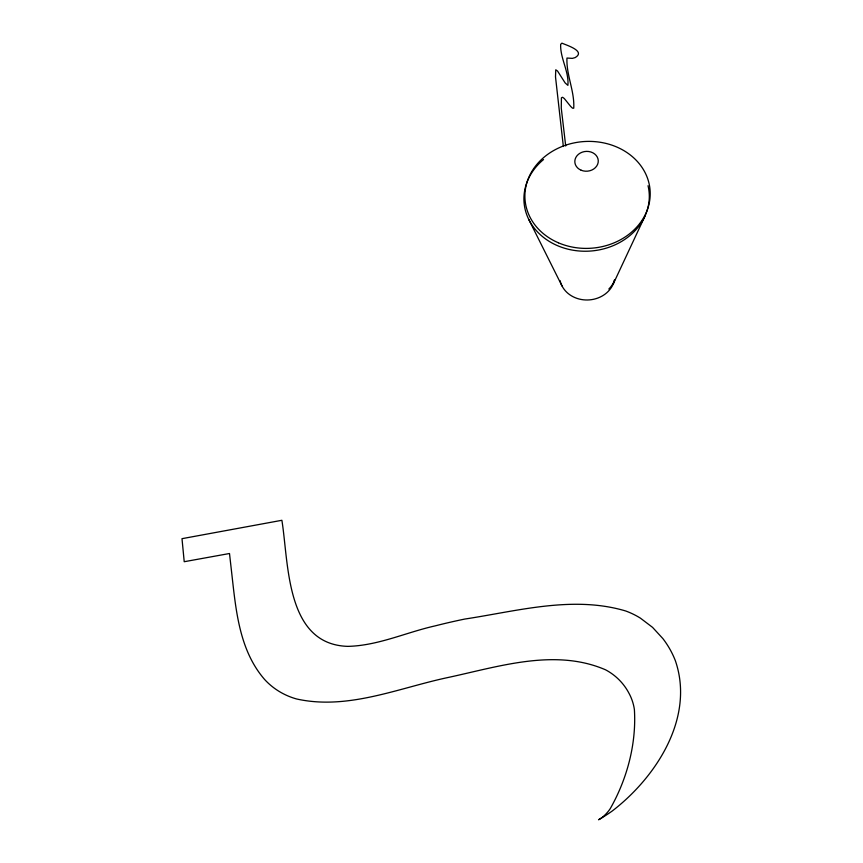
<?xml version="1.0" encoding="UTF-8"?>
<svg xmlns="http://www.w3.org/2000/svg" width="863" height="863" viewBox="0 0 863 863"><rect width="100%" height="100%" fill="white"/><g stroke="black" fill="none" stroke-linecap="round" stroke-linejoin="round"><path stroke-width="1.29" d="M613.064 284.369L644.823 216.43M598.555 819.764C602.676 817.725 607.325 813.043 610.163 808.793C627.121 779.019 636.549 743.766 634.381 709.44A49.763 48.587 23.9 0 0 630.087 695.416L629.159 693.604A55.351 54.132 23.7 0 0 605.556 669.807C554.618 647.8 497.886 666.937 446.527 677.822C397.509 688.437 347.358 710.271 296.559 698.965A74.369 70.054 -34.5 0 1 264.736 679.613C238.339 649.386 235.685 607.185 231.273 569.17L229.504 553.507L184.218 561.716L181.996 538.674L281.888 520.292C288.868 563.798 285.621 644.51 347.821 646.365C378.091 645.686 406.009 632.396 435.189 625.869A911.252 774.219 77.4 0 1 464.866 619.041C517.563 611.058 573.021 595.265 625.707 610.982A76.98 74.552 18 0 1 640.378 618.124L652.547 627.358L662.87 638.588A89.989 87.433 18.5 0 1 675.308 660.551C694.985 717.498 656.344 777.099 612.309 810.95A155.944 152.956 -1.5 0 1 599.537 819.203L598.933 819.548M528.857 219.634L562.018 285.966M565.707 145.998L561.274 108.22L561.414 97.767L562.579 97.26L564.283 98.511L570.67 106.429L572.482 108.155L573.733 108.22C574.758 91.338 566.15 74.908 566.969 58.048L572.363 58.371L575.103 57.616C586.387 51.133 565.999 45.038 561.921 43.15L560.648 44.358C560.109 58.306 569.095 71.381 567.908 85.372L565.157 82.945L557.563 71.057L555.761 69.795L555.502 76.839L563.356 146.494M648.037 185.728A62.74 53.549 -4.1 0 1 567.725 249.105A62.74 53.549 -4.1 0 1 543.539 159.536M614.596 279.634A27.702 24.196 -3.2 0 1 587.509 299.99A27.702 24.196 -3.2 0 1 560.119 280.68M614.65 279.957A27.692 24.164 -3.2 0 1 608.836 289.029M558.372 242.794A62.708 53.463 -4 0 0 650.163 191.586A62.708 53.463 -4 0 0 554.111 150.291A62.708 53.463 -4 0 0 558.372 242.794M581.155 170.227A11.737 9.914 -4.3 0 0 598.264 160.594A11.737 9.914 -4.3 0 0 580.216 153.085A11.737 9.914 -4.3 0 0 581.155 170.227"/></g></svg>
